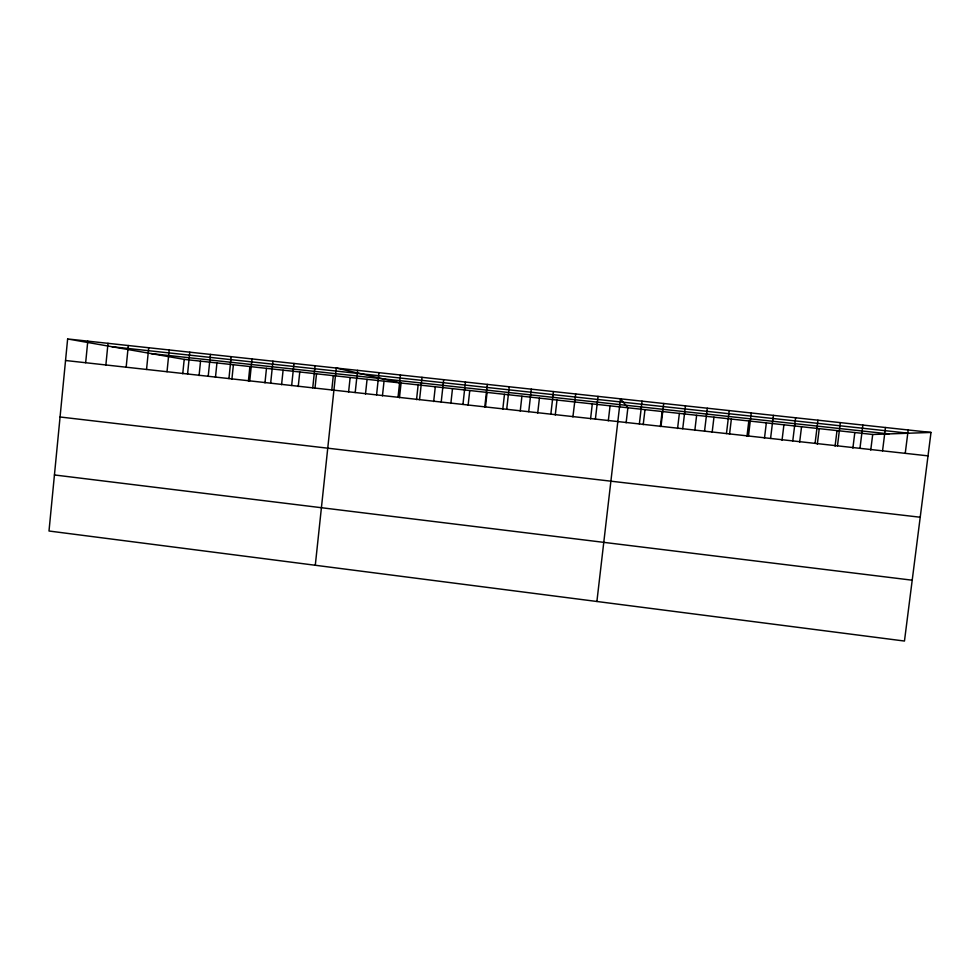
<?xml version="1.0" encoding="UTF-8"?>
<svg xmlns="http://www.w3.org/2000/svg" width="980" height="980" viewBox="0 0 980 980"><rect width="100%" height="100%" fill="white"/><g stroke="black" fill="none" stroke-linecap="round" stroke-linejoin="round"><path stroke-width="1.47" d="M67.632 338.958L49 531.013L904.467 641.043L931 432.437L67.632 338.958L184.203 359.378L872.702 434.483L931 432.437M85.664 362.723L87.784 341.138M105.877 364.964L108.008 343.319M126.163 367.206L128.319 345.524M146.547 369.46L148.715 347.729M167.017 371.714L169.209 349.946M182.746 373.772L184.203 359.378M187.572 373.993L189.777 352.175M199.075 375.585L200.545 361.167M208.213 376.271L210.443 354.417M215.465 377.398L216.935 362.955M228.94 378.562L231.182 356.659M231.905 379.211L233.399 364.744M248.406 381.036L249.9 366.545M249.753 380.865L252.019 358.913M264.968 382.874L266.474 368.358M270.664 383.18L272.954 361.179M281.579 384.699L283.098 370.171M291.66 385.495L293.976 363.458M298.239 386.549L299.77 371.984M312.743 387.835L315.082 365.748M314.972 388.399L316.516 373.821M331.755 390.248L333.31 375.646M315.291 565.264L336.275 368.039L401.065 383.033L399.46 397.745M348.586 392.123L350.154 377.484M355.201 392.527L357.577 370.342M365.491 393.985L367.071 379.334M376.565 394.891L378.954 372.657M382.445 395.859L384.038 381.183M398.015 397.255L400.44 374.985M416.537 399.632L418.142 384.907M419.563 399.644L422 377.325M433.675 401.531L435.291 386.769M441.208 402.033L443.671 379.664M450.861 403.429L452.491 388.644M462.952 404.434L465.427 382.029M468.109 405.34L469.763 390.53M484.782 406.847L487.293 384.393M485.431 407.251L487.085 392.416M502.801 409.175L504.467 394.315M506.709 409.273L509.245 386.769M520.233 411.098L521.911 396.226M528.735 411.71L531.295 389.158M537.726 413.033L539.417 398.137M550.858 414.16L553.443 391.559M555.28 414.969L556.983 400.048M572.896 416.929L575.689 393.96M590.573 418.877L592.3 403.895M595.399 419.085L598.033 396.386M608.311 420.837L610.05 405.843M596.894 601.487L620.475 398.811L627.874 407.778L626.122 422.809M639.364 423.948L642.035 401.151M643.211 424.695L644.975 409.652M660.361 426.594L662.137 411.514M660.998 426.337L663.693 403.49M677.572 428.505L679.361 413.401M682.729 428.738L685.449 405.843M694.832 430.404L696.633 415.287M704.547 431.151L707.291 408.219M712.154 432.327L713.967 417.174M726.462 433.577L729.23 410.583M729.549 434.25L731.362 419.073M746.981 436.174L748.818 420.971M748.475 436.002L751.256 412.972M764.461 438.342L766.336 422.882M770.574 438.452L773.392 415.373M782.028 440.29L783.914 424.805M792.771 440.902L795.613 417.774M799.643 442.237L801.554 426.729M815.078 443.364L817.933 420.2M817.332 444.197L819.243 428.652M835.07 446.157L837.006 430.6M837.471 445.851L840.35 422.625M852.882 448.13L854.817 432.535M859.962 448.326L862.866 425.063M870.742 450.102L872.702 434.483M882.551 450.825L885.479 427.513M905.238 453.336L908.191 429.963M111.99 346.724L908.57 433.221M151.19 353.596L889.007 433.92M65.55 360.505L928.023 455.859M60.062 416.99L920.208 517.232M54.439 474.957L912.196 580.197"/></g></svg>
